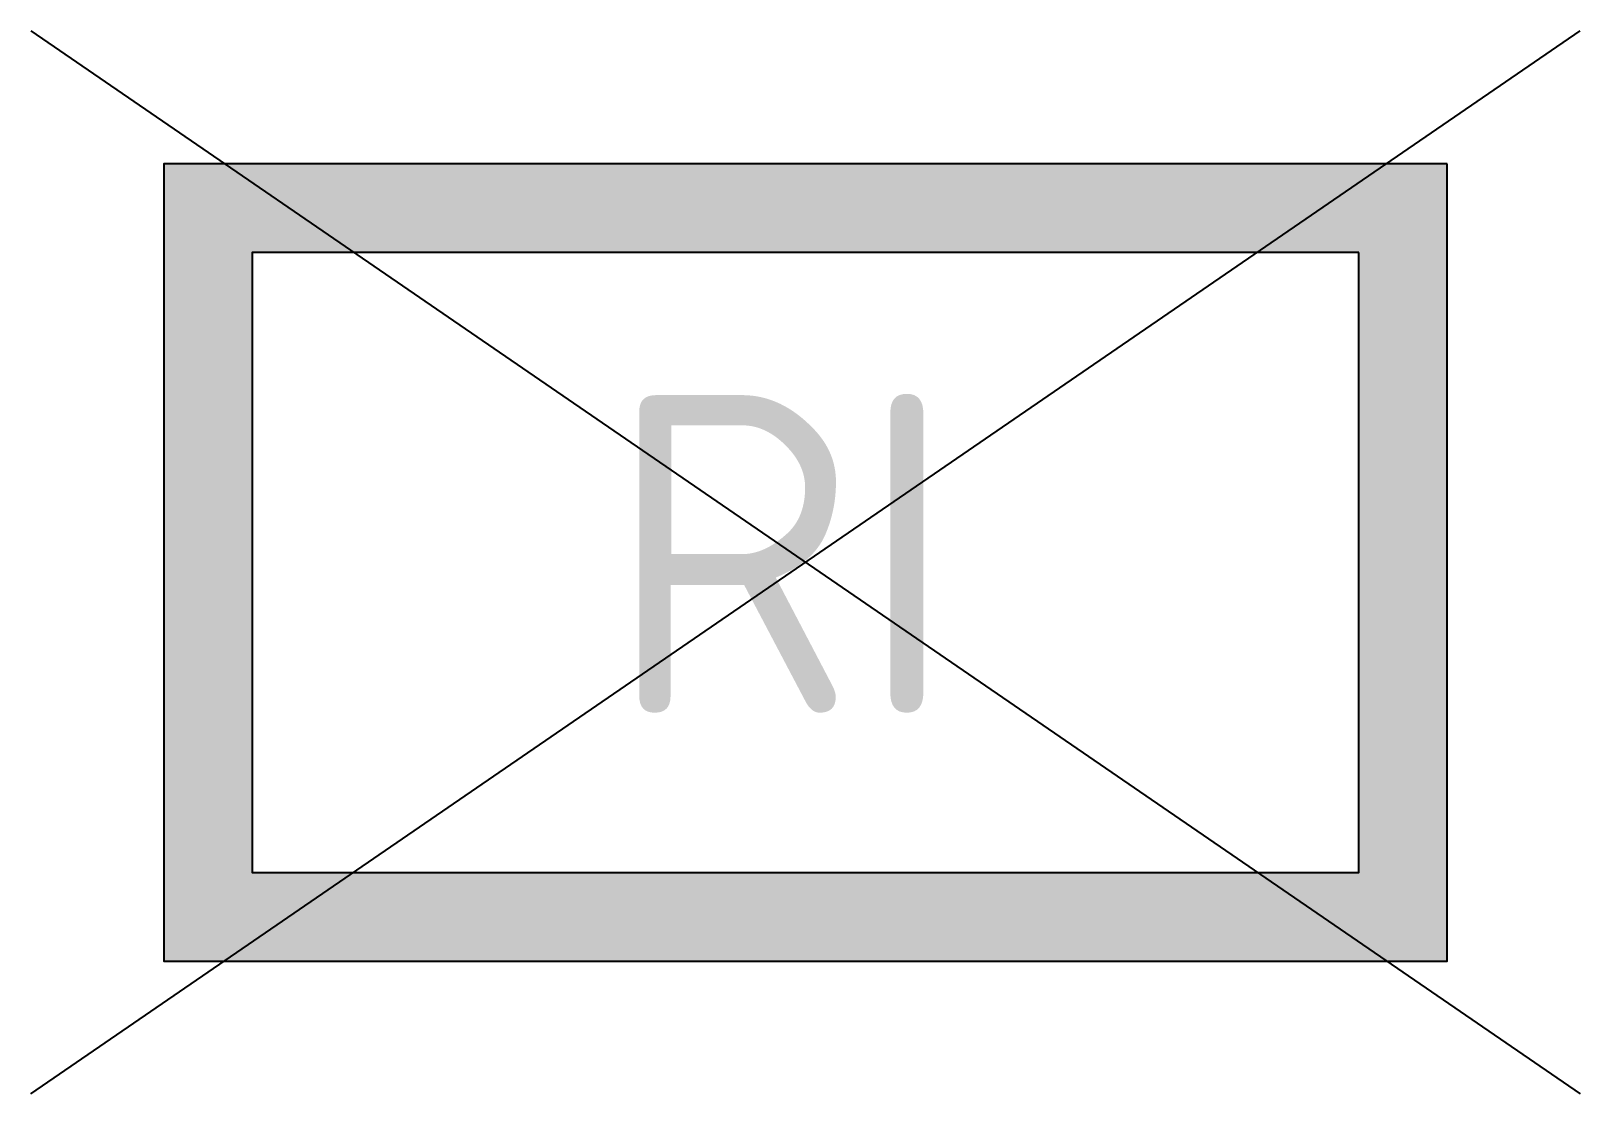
# Model space of a CAD drawing. Extents: x -4.32 to 4.43, y -3.02 to 2.98.
import ezdxf

# ---------------------------------------------------------------- set-up
doc = ezdxf.new("R2010")
doc.units = 0
doc.header["$LTSCALE"] = 0.2
doc.styles.add('NLCS-ISO', font='NLCS-ISO.ttf')

msp = doc.modelspace()

# ---------------------------------------------------------------- hatches: boundary and pattern name
at = {"ltscale": 0.1}
h = msp.add_hatch(color=256, dxfattribs=at)
h.paths.add_polyline_path([(3.6751, 2.2274), (-3.5749, 2.2274), (-3.5749, -2.2734), (3.6751, -2.2734)])
h.paths.add_polyline_path([(3.1751, 1.7274), (-3.0749, 1.7274), (-3.0749, -1.7734), (3.1751, -1.7734)], flags=16)

# ---------------------------------------------------------------- linework, layer by layer
for p, q in [((-4.3249, -3.0234), (4.4251, 2.9774)), ((-4.3249, 2.9774), (4.4251, -3.0234))]:
    msp.add_line(p, q, dxfattribs=at)
at = {"flags": 128}
for points in [[(3.6751, 2.2274), (-3.5749, 2.2274), (-3.5749, -2.2734), (3.6751, -2.2734)], [(3.1751, 1.7274), (-3.0749, 1.7274), (-3.0749, -1.7734), (3.1751, -1.7734)]]:
    msp.add_lwpolyline(points, close=True, dxfattribs=at)

# ---------------------------------------------------------------- texts
at = {"style": 'NLCS-ISO'}
msp.add_text('RI', height=1.8, dxfattribs=at).set_placement((-1.0731, -0.8709))

doc.saveas('drawing.dxf')
